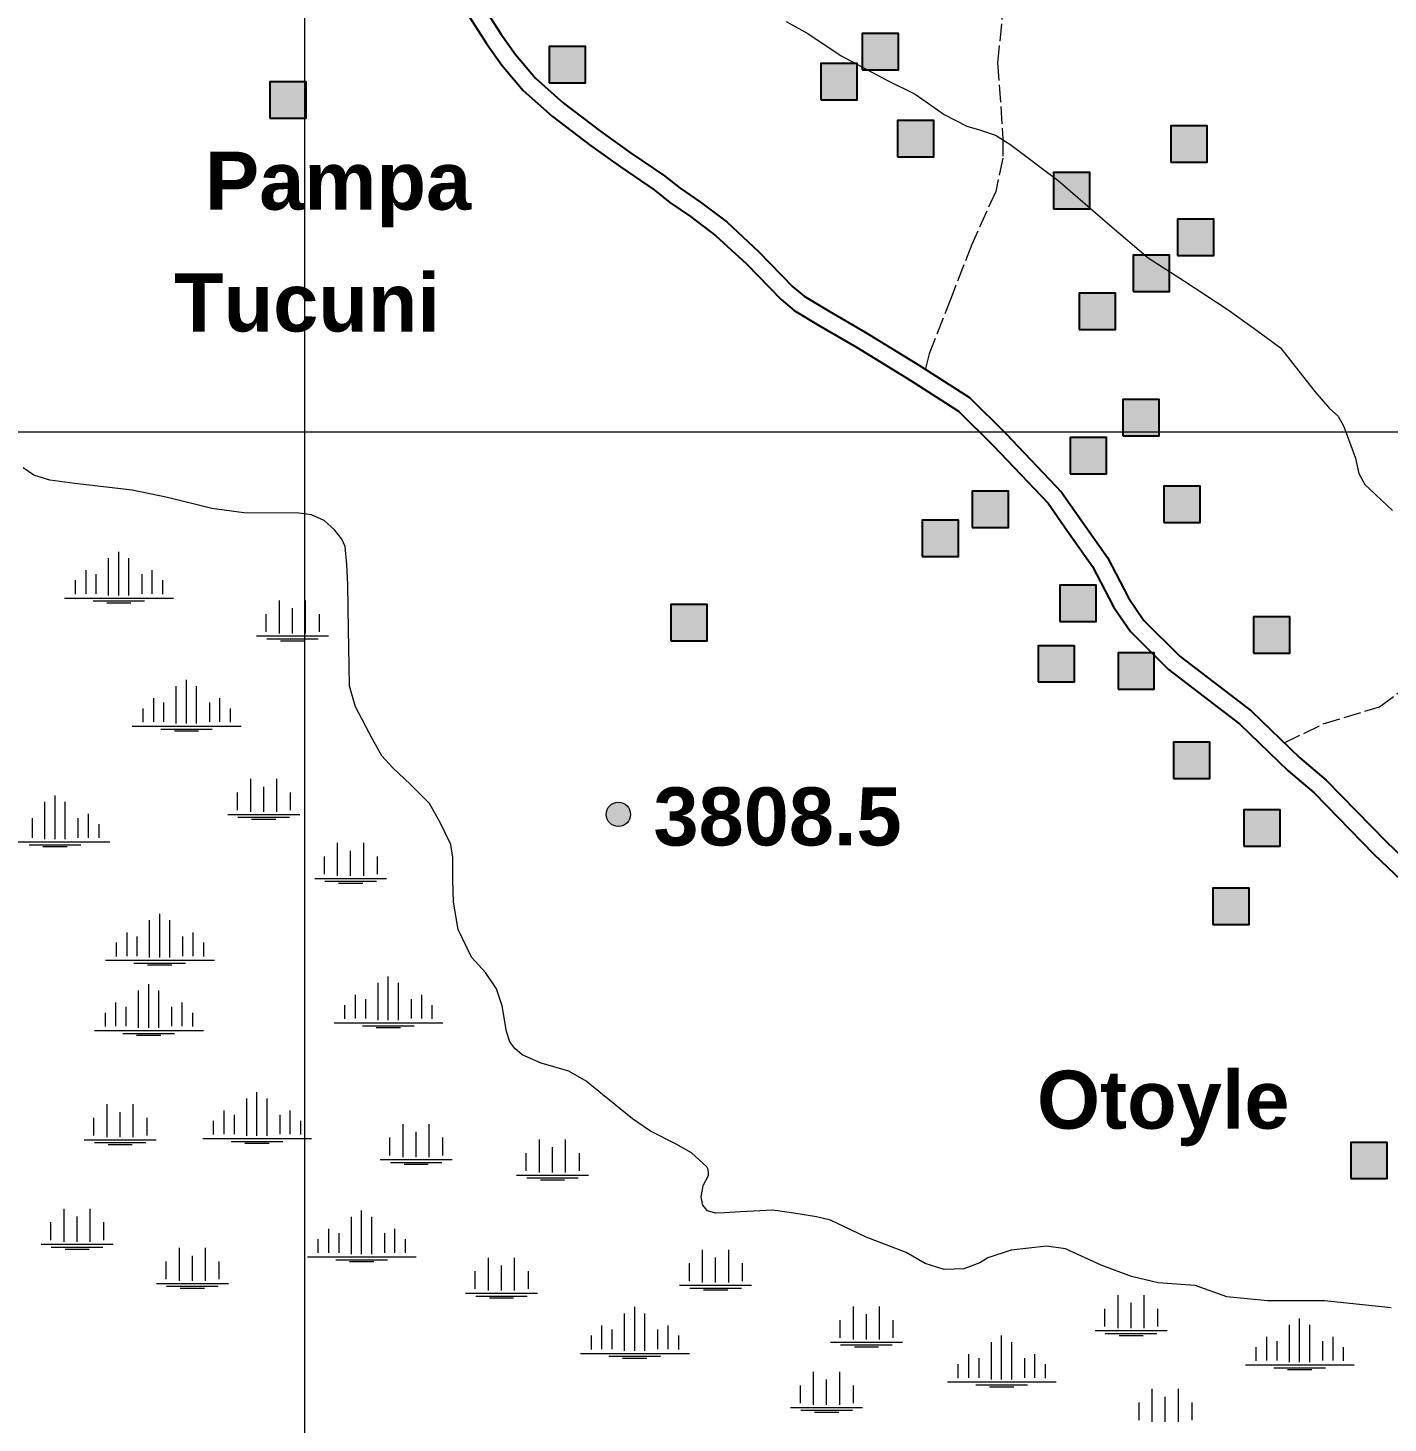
# Model space of a CAD drawing. Header units: metres. Extents: x 405809 to 420020, y 8257398 to 8272141.
# Drawn here: x 411810 to 412746, y 8262318 to 8263278 of the extents above; entities that cross this region are included whole.
import ezdxf

# ---------------------------------------------------------------- set-up
doc = ezdxf.new("R2010")
doc.units = ezdxf.units.M
doc.linetypes.add('ACAD_ISO02W100', pattern=[15, 12, -3])
doc.layers.add('AFIRMADO DOS A MAS VIAS', color=151, linetype='Continuous')
doc.layers.add('VIVIENDAS', color=1, linetype='Continuous')
for name, color, linetype, lineweight in [('BOFEDALES', 112, 'Continuous', 5), ('CAMINOS1', 7, 'ACAD_ISO02W100', 5), ('COORDENADAS', 30, 'Continuous', 5), ('CURVAS SECUNDARIS', 46, 'Continuous', 9), ('PERIMETRO DE LA ISLA', 7, 'Continuous', 18), ('texto', 7, 'Continuous', 13)]:
    doc.layers.add(name, color=color, linetype=linetype, lineweight=lineweight)
doc.styles.add('CARLOS', font='arialbd.ttf', dxfattribs={"height": 48})

msp = doc.modelspace()

# ---------------------------------------------------------------- hatches: boundary and pattern name
at = {"layer": 'texto'}
h = msp.add_hatch(color=256, dxfattribs=at)
edge = h.paths.add_edge_path()
edge.add_arc((412216.15, 8262736.62), 8.37, 0, 360)
at = {"layer": 'VIVIENDAS'}
for points in [[(412383.88, 8263249.31), (412408.88, 8263249.31), (412408.88, 8263274.31), (412383.88, 8263274.31)], [(412168.54, 8263240.25), (412193.54, 8263240.25), (412193.54, 8263265.25), (412168.54, 8263265.25)], [(412355.52, 8263228.66), (412380.52, 8263228.66), (412380.52, 8263253.66), (412355.52, 8263253.66)], [(411976.25, 8263215.91), (412001.25, 8263215.91), (412001.25, 8263240.91), (411976.25, 8263240.91)], [(412408.38, 8263189.29), (412433.38, 8263189.29), (412433.38, 8263214.29), (412408.38, 8263214.29)], [(412596.43, 8263185.57), (412621.43, 8263185.57), (412621.43, 8263210.57), (412596.43, 8263210.57)], [(412515.65, 8263153.52), (412540.65, 8263153.52), (412540.65, 8263178.52), (412515.65, 8263178.52)], [(412601.09, 8263121.47), (412626.09, 8263121.47), (412626.09, 8263146.47), (412601.09, 8263146.47)], [(412570.54, 8263096.66), (412595.54, 8263096.66), (412595.54, 8263121.66), (412570.54, 8263121.66)], [(412533.45, 8263070.52), (412558.45, 8263070.52), (412558.45, 8263095.52), (412533.45, 8263095.52)], [(412563.42, 8262997.36), (412588.42, 8262997.36), (412588.42, 8263022.36), (412563.42, 8263022.36)], [(412527.13, 8262971), (412552.13, 8262971), (412552.13, 8262996), (412527.13, 8262996)], [(412459.72, 8262934.05), (412484.72, 8262934.05), (412484.72, 8262959.05), (412459.72, 8262959.05)], [(412591.73, 8262937.5), (412616.73, 8262937.5), (412616.73, 8262962.5), (412591.73, 8262962.5)], [(412425.35, 8262914.25), (412450.35, 8262914.25), (412450.35, 8262939.25), (412425.35, 8262939.25)], [(412520.12, 8262869.33), (412545.12, 8262869.33), (412545.12, 8262894.33), (412520.12, 8262894.33)], [(412252.18, 8262856.18), (412277.18, 8262856.18), (412277.18, 8262881.18), (412252.18, 8262881.18)], [(412653.35, 8262847.72), (412678.35, 8262847.72), (412678.35, 8262872.72), (412653.35, 8262872.72)], [(412505.14, 8262827.77), (412530.14, 8262827.77), (412530.14, 8262852.77), (412505.14, 8262852.77)], [(412560.09, 8262822.78), (412585.09, 8262822.78), (412585.09, 8262847.78), (412560.09, 8262847.78)], [(412598.4, 8262761.26), (412623.4, 8262761.26), (412623.4, 8262786.26), (412598.4, 8262786.26)], [(412646.69, 8262714.7), (412671.69, 8262714.7), (412671.69, 8262739.7), (412646.69, 8262739.7)], [(412625.27, 8262660.78), (412650.27, 8262660.78), (412650.27, 8262685.78), (412625.27, 8262685.78)], [(412720.44, 8262485.83), (412745.44, 8262485.83), (412745.44, 8262510.83), (412720.44, 8262510.83)]]:
    msp.add_hatch(color=256, dxfattribs=at).paths.add_polyline_path(points)

# ---------------------------------------------------------------- linework, layer by layer
at = {"layer": 'AFIRMADO DOS A MAS VIAS'}
for points in [[(412117.25, 8263301.95), (412135.3, 8263274.07), (412145.35, 8263259.7), (412159.08, 8263243.41), (412178.36, 8263226.37), (412203.96, 8263206.75), (412224.42, 8263192.19), (412247.79, 8263176.26), (412258.59, 8263167.66), (412272.69, 8263158.03), (412290.92, 8263144.26), (412312.61, 8263124.16), (412336.34, 8263099.87), (412344.05, 8263093.36), (412361.24, 8263082.99), (412386.13, 8263068.66), (412423.45, 8263045.73), (412457.91, 8263023.75), (412482.79, 8262998.91), (412521.29, 8262958.41), (412534.69, 8262939.3), (412552.88, 8262913.5), (412567.23, 8262885.79), (412577.91, 8262870.21), (412602.79, 8262845.37), (412651.71, 8262807.95), (412685.2, 8262775.46), (412703.39, 8262760.17), (412744.68, 8262717.86), (412768.61, 8262694.93)], [(412107.13, 8263295.5), (412125.34, 8263267.37), (412135.83, 8263252.38), (412150.47, 8263235), (412170.73, 8263217.1), (412196.83, 8263197.09), (412217.56, 8263182.34), (412240.66, 8263166.6), (412251.46, 8263158), (412265.68, 8263148.29), (412283.21, 8263135.05), (412304.23, 8263115.56), (412328.16, 8263091.08), (412337.04, 8263083.58), (412355.15, 8263072.65), (412379.99, 8263058.35), (412417.09, 8263035.56), (412450.36, 8263014.34), (412474.2, 8262990.53), (412511.98, 8262950.79), (412524.87, 8262932.39), (412542.6, 8262907.25), (412556.92, 8262879.61), (412568.64, 8262862.51), (412594.87, 8262836.32), (412643.86, 8262798.84), (412677.16, 8262766.55), (412695.21, 8262751.37), (412736.23, 8262709.33), (412759.58, 8262686.96)]]:
    msp.add_lwpolyline(points, dxfattribs=at)
at = {"layer": 'BOFEDALES'}
for p, q in [((411872.22, 8262887.36), (411872.22, 8262917.49)), ((411865.22, 8262887.36), (411865.22, 8262913.09)), ((411872.22, 8262887.36), (411872.22, 8262913.09)), ((411879.22, 8262887.36), (411879.22, 8262913.09)), ((411842.15, 8262897.77), (411842.15, 8262888.27)), ((411849.46, 8262904.79), (411849.46, 8262888.45)), ((411856.46, 8262901.91), (411856.46, 8262888.45)), ((411887.97, 8262901.91), (411887.97, 8262888.45)), ((411894.97, 8262904.79), (411894.97, 8262888.45)), ((411902.28, 8262897.77), (411902.28, 8262888.27)), ((411834.91, 8262885.58), (411909.85, 8262885.58)), ((411854.46, 8262883.58), (411889.97, 8262883.58)), ((411863.89, 8262882.32), (411880.55, 8262882.32)), ((411982.79, 8262861.22), (411982.79, 8262883.84)), ((411991.79, 8262861.22), (411991.79, 8262878.51)), ((412000.79, 8262861.22), (412000.79, 8262883.84)), ((411973.53, 8262874.56), (411973.53, 8262862.31)), ((412010.04, 8262874.56), (412010.04, 8262862.31)), ((411967.03, 8262859.44), (412016.54, 8262859.44)), ((411974.03, 8262857.44), (412009.54, 8262857.44)), ((411983.46, 8262856.18), (412000.12, 8262856.18)), ((411918.78, 8262799.15), (411918.78, 8262829.29)), ((411911.78, 8262799.15), (411911.78, 8262824.88)), ((411918.78, 8262799.15), (411918.78, 8262824.88)), ((411925.78, 8262799.15), (411925.78, 8262824.88)), ((411896.03, 8262816.58), (411896.03, 8262800.24)), ((411903.03, 8262813.71), (411903.03, 8262800.24)), ((411934.54, 8262813.71), (411934.54, 8262800.24)), ((411941.54, 8262816.58), (411941.54, 8262800.24)), ((411888.72, 8262809.56), (411888.72, 8262800.06)), ((411948.85, 8262809.56), (411948.85, 8262800.06)), ((411881.47, 8262797.37), (411956.41, 8262797.37)), ((411901.03, 8262795.37), (411936.54, 8262795.37)), ((411910.46, 8262794.11), (411927.11, 8262794.11)), ((411963, 8262738.42), (411963, 8262761.04)), ((411972, 8262738.42), (411972, 8262755.7)), ((411981, 8262738.42), (411981, 8262761.04)), ((411821.33, 8262719.47), (411821.33, 8262745.19)), ((411828.33, 8262719.47), (411828.33, 8262749.6)), ((411828.33, 8262719.47), (411828.33, 8262745.19)), ((411835.33, 8262719.47), (411835.33, 8262745.19)), ((411953.75, 8262751.76), (411953.75, 8262739.51)), ((411990.26, 8262751.76), (411990.26, 8262739.51)), ((411812.57, 8262734.02), (411812.57, 8262720.56)), ((411844.08, 8262734.02), (411844.08, 8262720.56)), ((411851.08, 8262736.9), (411851.08, 8262720.56)), ((411947.25, 8262736.64), (411996.76, 8262736.64)), ((411954.25, 8262734.64), (411989.76, 8262734.64)), ((411963.67, 8262733.38), (411980.33, 8262733.38)), ((411858.39, 8262729.88), (411858.39, 8262720.38)), ((411791.02, 8262717.69), (411865.96, 8262717.69)), ((411810.57, 8262715.69), (411846.08, 8262715.69)), ((411820, 8262714.43), (411836.66, 8262714.43)), ((412022.81, 8262694.33), (412022.81, 8262716.95)), ((412040.81, 8262694.33), (412040.81, 8262716.95)), ((412013.55, 8262707.67), (412013.55, 8262695.42)), ((412031.81, 8262694.33), (412031.81, 8262711.61)), ((412050.06, 8262707.67), (412050.06, 8262695.42)), ((412007.05, 8262692.55), (412056.56, 8262692.55)), ((412014.05, 8262690.55), (412049.56, 8262690.55)), ((412023.48, 8262689.29), (412040.14, 8262689.29)), ((411900.39, 8262637.98), (411900.39, 8262668.12)), ((411893.39, 8262637.98), (411893.39, 8262663.71)), ((411900.39, 8262637.98), (411900.39, 8262663.71)), ((411907.39, 8262637.98), (411907.39, 8262663.71)), ((411870.33, 8262648.39), (411870.33, 8262638.89)), ((411877.64, 8262655.41), (411877.64, 8262639.07)), ((411884.64, 8262652.53), (411884.64, 8262639.07)), ((411916.15, 8262652.53), (411916.15, 8262639.07)), ((411923.15, 8262655.41), (411923.15, 8262639.07)), ((411930.46, 8262648.39), (411930.46, 8262638.89)), ((411863.08, 8262636.2), (411938.02, 8262636.2)), ((411882.64, 8262634.2), (411918.15, 8262634.2)), ((411892.06, 8262632.94), (411908.72, 8262632.94)), ((411892.79, 8262589.62), (411892.79, 8262619.76)), ((412050.74, 8262594.93), (412050.74, 8262620.66)), ((412057.74, 8262594.93), (412057.74, 8262625.07)), ((412057.74, 8262594.93), (412057.74, 8262620.66)), ((412064.74, 8262594.93), (412064.74, 8262620.66)), ((411885.79, 8262589.62), (411885.79, 8262615.35)), ((411892.79, 8262589.62), (411892.79, 8262615.35)), ((411899.79, 8262589.62), (411899.79, 8262615.35)), ((412034.98, 8262612.36), (412034.98, 8262596.02)), ((412041.98, 8262609.49), (412041.98, 8262596.02)), ((412073.49, 8262609.49), (412073.49, 8262596.02)), ((412080.49, 8262612.36), (412080.49, 8262596.02)), ((411862.73, 8262600.03), (411862.73, 8262590.53)), ((411870.04, 8262607.05), (411870.04, 8262590.71)), ((411877.04, 8262604.17), (411877.04, 8262590.71)), ((411908.55, 8262604.17), (411908.55, 8262590.71)), ((411915.55, 8262607.05), (411915.55, 8262590.71)), ((411922.86, 8262600.03), (411922.86, 8262590.53)), ((412027.67, 8262605.34), (412027.67, 8262595.84)), ((412087.8, 8262605.34), (412087.8, 8262595.84)), ((412020.43, 8262593.15), (412095.37, 8262593.15)), ((412039.98, 8262591.15), (412075.49, 8262591.15)), ((412049.41, 8262589.89), (412066.07, 8262589.89)), ((411855.48, 8262587.84), (411930.42, 8262587.84)), ((411875.04, 8262585.84), (411910.55, 8262585.84)), ((411884.46, 8262584.58), (411901.12, 8262584.58)), ((411960.28, 8262515.25), (411960.28, 8262540.97)), ((411967.28, 8262515.25), (411967.28, 8262545.38)), ((411967.28, 8262515.25), (411967.28, 8262540.97)), ((411974.28, 8262515.25), (411974.28, 8262540.97)), ((411864.13, 8262514.42), (411864.13, 8262537.04)), ((411873.13, 8262514.42), (411873.13, 8262531.7)), ((411882.13, 8262514.42), (411882.13, 8262537.04)), ((411944.53, 8262532.68), (411944.53, 8262516.34)), ((411990.04, 8262532.68), (411990.04, 8262516.34)), ((411854.88, 8262527.76), (411854.88, 8262515.51)), ((411891.39, 8262527.76), (411891.39, 8262515.51)), ((411937.22, 8262525.66), (411937.22, 8262516.16)), ((411951.53, 8262529.8), (411951.53, 8262516.34)), ((411983.04, 8262529.8), (411983.04, 8262516.34)), ((411997.35, 8262525.66), (411997.35, 8262516.16)), ((412067.89, 8262500.73), (412067.89, 8262523.35)), ((412085.89, 8262500.73), (412085.89, 8262523.35)), ((411848.38, 8262512.64), (411897.89, 8262512.64)), ((411929.97, 8262513.47), (412004.91, 8262513.47)), ((412058.64, 8262514.07), (412058.64, 8262501.82)), ((412076.89, 8262500.73), (412076.89, 8262518.01)), ((412095.15, 8262514.07), (412095.15, 8262501.82)), ((412161.76, 8262490.11), (412161.76, 8262512.73)), ((412179.76, 8262490.11), (412179.76, 8262512.73)), ((411855.38, 8262510.64), (411890.89, 8262510.64)), ((411864.81, 8262509.38), (411881.46, 8262509.38)), ((411949.53, 8262511.47), (411985.04, 8262511.47)), ((411958.96, 8262510.21), (411975.61, 8262510.21)), ((412152.51, 8262503.45), (412152.51, 8262491.2)), ((412170.76, 8262490.11), (412170.76, 8262507.39)), ((412189.02, 8262503.45), (412189.02, 8262491.2)), ((412052.14, 8262498.95), (412101.65, 8262498.95)), ((412059.14, 8262496.95), (412094.65, 8262496.95)), ((412068.56, 8262495.69), (412085.22, 8262495.69)), ((412146.01, 8262488.33), (412195.52, 8262488.33)), ((412153.01, 8262486.33), (412188.52, 8262486.33)), ((412162.44, 8262485.07), (412179.09, 8262485.07)), ((411834.5, 8262442.43), (411834.5, 8262465.05)), ((411852.5, 8262442.43), (411852.5, 8262465.05)), ((412039.35, 8262433.76), (412039.35, 8262463.9)), ((411825.25, 8262455.77), (411825.25, 8262443.52)), ((411843.5, 8262442.43), (411843.5, 8262459.72)), ((411861.76, 8262455.77), (411861.76, 8262443.52)), ((412032.35, 8262433.76), (412032.35, 8262459.49)), ((412039.35, 8262433.76), (412039.35, 8262459.49)), ((412046.35, 8262433.76), (412046.35, 8262459.49)), ((412016.59, 8262451.19), (412016.59, 8262434.85)), ((412023.59, 8262448.31), (412023.59, 8262434.85)), ((412055.1, 8262448.31), (412055.1, 8262434.85)), ((412062.1, 8262451.19), (412062.1, 8262434.85)), ((411818.75, 8262440.65), (411868.26, 8262440.65)), ((411825.75, 8262438.65), (411861.26, 8262438.65)), ((411835.18, 8262437.39), (411851.83, 8262437.39)), ((411913.88, 8262415.5), (411913.88, 8262438.12)), ((411931.88, 8262415.5), (411931.88, 8262438.12)), ((412009.28, 8262444.17), (412009.28, 8262434.67)), ((412069.41, 8262444.17), (412069.41, 8262434.67)), ((412274.07, 8262414.26), (412274.07, 8262436.88)), ((412292.07, 8262414.26), (412292.07, 8262436.88)), ((411904.63, 8262428.84), (411904.63, 8262416.59)), ((411922.88, 8262415.5), (411922.88, 8262432.78)), ((411941.14, 8262428.84), (411941.14, 8262416.59)), ((412002.04, 8262431.98), (412076.98, 8262431.98)), ((412021.59, 8262429.98), (412057.1, 8262429.98)), ((412031.02, 8262428.72), (412047.67, 8262428.72)), ((412126.67, 8262408.8), (412126.67, 8262431.42)), ((412135.67, 8262408.8), (412135.67, 8262426.08)), ((412144.67, 8262408.8), (412144.67, 8262431.42)), ((412264.81, 8262427.6), (412264.81, 8262415.35)), ((412283.07, 8262414.26), (412283.07, 8262431.54)), ((412301.32, 8262427.6), (412301.32, 8262415.35)), ((412117.41, 8262422.14), (412117.41, 8262409.89)), ((412153.92, 8262422.14), (412153.92, 8262409.89)), ((411898.13, 8262413.72), (411947.64, 8262413.72)), ((411905.13, 8262411.72), (411940.64, 8262411.72)), ((411914.55, 8262410.46), (411931.21, 8262410.46)), ((412110.91, 8262407.02), (412160.42, 8262407.02)), ((412258.31, 8262412.48), (412307.82, 8262412.48)), ((412265.31, 8262410.48), (412300.82, 8262410.48)), ((412274.74, 8262409.22), (412291.39, 8262409.22)), ((412117.91, 8262405.02), (412153.42, 8262405.02)), ((412127.34, 8262403.76), (412144, 8262403.76)), ((412227.37, 8262367.34), (412227.37, 8262397.47)), ((412377.9, 8262375.14), (412377.9, 8262397.76)), ((412395.9, 8262375.14), (412395.9, 8262397.76)), ((412560.11, 8262382.97), (412560.11, 8262405.58)), ((412569.11, 8262382.97), (412569.11, 8262400.25)), ((412578.11, 8262382.97), (412578.11, 8262405.58)), ((412220.37, 8262367.34), (412220.37, 8262393.06)), ((412227.37, 8262367.34), (412227.37, 8262393.06)), ((412234.37, 8262367.34), (412234.37, 8262393.06)), ((412368.65, 8262388.48), (412368.65, 8262376.23)), ((412386.9, 8262375.14), (412386.9, 8262392.42)), ((412405.16, 8262388.48), (412405.16, 8262376.23)), ((412550.86, 8262396.3), (412550.86, 8262384.05)), ((412587.37, 8262396.3), (412587.37, 8262384.05)), ((412685.13, 8262359.46), (412685.13, 8262389.59)), ((412197.31, 8262377.75), (412197.31, 8262368.25)), ((412204.62, 8262384.77), (412204.62, 8262368.42)), ((412211.62, 8262381.89), (412211.62, 8262368.42)), ((412243.13, 8262381.89), (412243.13, 8262368.42)), ((412250.13, 8262384.77), (412250.13, 8262368.42)), ((412257.44, 8262377.75), (412257.44, 8262368.25)), ((412479.93, 8262347.64), (412479.93, 8262377.77)), ((412544.36, 8262381.18), (412593.87, 8262381.18)), ((412551.36, 8262379.18), (412586.87, 8262379.18)), ((412560.78, 8262377.92), (412577.44, 8262377.92)), ((412678.13, 8262359.46), (412678.13, 8262385.18)), ((412685.13, 8262359.46), (412685.13, 8262385.18)), ((412692.13, 8262359.46), (412692.13, 8262385.18)), ((412362.15, 8262373.36), (412411.66, 8262373.36)), ((412369.15, 8262371.36), (412404.66, 8262371.36)), ((412378.58, 8262370.1), (412395.23, 8262370.1)), ((412472.93, 8262347.64), (412472.93, 8262373.36)), ((412479.93, 8262347.64), (412479.93, 8262373.36)), ((412486.93, 8262347.64), (412486.93, 8262373.36)), ((412655.06, 8262369.87), (412655.06, 8262360.37)), ((412662.37, 8262376.89), (412662.37, 8262360.54)), ((412669.37, 8262374.01), (412669.37, 8262360.54)), ((412700.88, 8262374.01), (412700.88, 8262360.54)), ((412707.88, 8262376.89), (412707.88, 8262360.54)), ((412715.19, 8262369.87), (412715.19, 8262360.37)), ((412190.06, 8262365.55), (412265, 8262365.55)), ((412209.62, 8262363.55), (412245.13, 8262363.55)), ((412219.04, 8262362.29), (412235.7, 8262362.29)), ((412457.17, 8262365.07), (412457.17, 8262348.73)), ((412464.17, 8262362.19), (412464.17, 8262348.73)), ((412495.68, 8262362.19), (412495.68, 8262348.73)), ((412502.68, 8262365.07), (412502.68, 8262348.73)), ((412350.48, 8262330.16), (412350.48, 8262352.77)), ((412368.48, 8262330.16), (412368.48, 8262352.77)), ((412449.86, 8262358.05), (412449.86, 8262348.55)), ((412509.99, 8262358.05), (412509.99, 8262348.55)), ((412647.82, 8262357.68), (412722.76, 8262357.68)), ((412667.37, 8262355.68), (412702.88, 8262355.68)), ((412676.8, 8262354.42), (412693.46, 8262354.42)), ((412341.22, 8262343.49), (412341.22, 8262331.24)), ((412359.48, 8262330.16), (412359.48, 8262347.44)), ((412377.73, 8262343.49), (412377.73, 8262331.24)), ((412442.62, 8262345.86), (412517.56, 8262345.86)), ((412462.17, 8262343.86), (412497.68, 8262343.86)), ((412471.6, 8262342.6), (412488.26, 8262342.6)), ((412583.62, 8262318.42), (412583.62, 8262341.04)), ((412601.62, 8262318.42), (412601.62, 8262341.04)), ((412574.37, 8262331.76), (412574.37, 8262319.51)), ((412592.62, 8262318.42), (412592.62, 8262335.7)), ((412610.88, 8262331.76), (412610.88, 8262319.51)), ((412334.72, 8262328.37), (412384.23, 8262328.37)), ((412341.72, 8262326.37), (412377.23, 8262326.37)), ((412351.15, 8262325.11), (412367.8, 8262325.11))]:
    msp.add_line(p, q, dxfattribs=at)
at = {"layer": 'CAMINOS1'}
for points in [[(412482.77, 8263310.85), (412477.2, 8263253.95), (412480.9, 8263201.71), (412480.79, 8263188.47), (412475.9, 8263165.58), (412459.37, 8263128.88), (412445.17, 8263092.34), (412430.16, 8263053.64), (412427.66, 8263043.65), (412427.56, 8263043.11)], [(412674.57, 8262785.77), (412701.36, 8262798.89), (412740.04, 8262810.67), (412759.09, 8262824.96)]]:
    msp.add_lwpolyline(points, dxfattribs=at)
at = {"layer": 'COORDENADAS'}
for p, q in [((412000, 8271350), (412000, 8257550)), ((406200, 8263000), (419600, 8263000))]:
    msp.add_line(p, q, dxfattribs=at)
at = {"layer": 'CURVAS SECUNDARIS'}
msp.add_lwpolyline([(412331.61, 8263282.61), (412346.5, 8263274.33), (412369.45, 8263258.78), (412401.01, 8263242.01), (412420.4, 8263232.44), (412440.48, 8263218.53), (412456.06, 8263210.34), (412464.67, 8263207.89), (412475.73, 8263204.21), (412485.57, 8263198.07), (412518.88, 8263172.95), (412554.54, 8263142.26), (412580.77, 8263119.76), (412605.77, 8263103.81), (412635.24, 8263084.54), (412653.79, 8263071.09), (412665.73, 8263062.47), (412671.89, 8263057.77), (412695.56, 8263027.76), (412705.72, 8263016.09), (412711.57, 8263010.76), (412715.65, 8263003.6), (412723.55, 8262981.96), (412725.84, 8262971.31), (412729.9, 8262963.7), (412749.02, 8262945.85)], dxfattribs=at)
at = {"layer": 'PERIMETRO DE LA ISLA'}
msp.add_lwpolyline([(412748.12, 8262396.88), (412702.23, 8262401.81), (412662.92, 8262401.81), (412634.96, 8262404.43), (412613.12, 8262412.28), (412587.78, 8262414.02), (412569.44, 8262418.38), (412548.47, 8262426.23), (412524, 8262437.57), (412510.9, 8262439.32), (412486.44, 8262436.7), (412470.42, 8262431.3), (412464.91, 8262427.86), (412453.89, 8262423.73), (412440.46, 8262423.39), (412427.38, 8262427.52), (412414.3, 8262435.08), (412386.61, 8262445.49), (412362.16, 8262457.17), (412352.52, 8262459.58), (412337.03, 8262461.99), (412322.57, 8262464.05), (412300.19, 8262463.02), (412289.18, 8262462.34), (412282.94, 8262461.99), (412277.39, 8262463.72), (412274.26, 8262467.53), (412273.22, 8262473.42), (412274.61, 8262481.04), (412278.08, 8262487.96), (412278.2, 8262489.5), (412278.02, 8262492.03), (412276.92, 8262493.97), (412266.45, 8262503.56), (412255.87, 8262509.64), (412238.19, 8262518.47), (412225.75, 8262526.97), (412205.17, 8262543.76), (412194, 8262552.88), (412182.01, 8262559.94), (412162.92, 8262565.34), (412149.94, 8262571.09), (412144.9, 8262575.41), (412141.3, 8262580.08), (412139.12, 8262587.09), (412136.23, 8262604.72), (412132.27, 8262616.59), (412124.7, 8262627.74), (412114.9, 8262638.29), (412105.75, 8262657.37), (412102.71, 8262676.1), (412102.2, 8262691.28), (412102.2, 8262706.97), (412100.78, 8262715.82), (412093.41, 8262731.09), (412086.05, 8262744.1), (412073.02, 8262757.11), (412060.56, 8262768.99), (412053.19, 8262776.91), (412046.78, 8262788.51), (412035.09, 8262810.67), (412031.12, 8262824.91), (412030.86, 8262839.05), (412030.32, 8262863.6), (412029.77, 8262894.67), (412029.22, 8262908.61), (412027.94, 8262920.99), (412025.78, 8262926.16), (412020.81, 8262932.62), (412013.47, 8262938.87), (412004.84, 8262942.97), (411996.13, 8262943.91), (411958.22, 8262944.25), (411936.34, 8262947.16), (411905.65, 8262954.89), (411881.31, 8262959.86), (411841.94, 8262964.36), (411824.79, 8262966.84), (411813.73, 8262970.15), (411806.27, 8262975.12)], dxfattribs=at)
at = {"layer": 'texto'}
msp.add_circle((412216.15, 8262736.62), 8.37, dxfattribs=at)
at = {"layer": 'VIVIENDAS'}
for points in [[(412383.88, 8263249.31), (412408.88, 8263249.31), (412408.88, 8263274.31), (412383.88, 8263274.31)], [(412168.54, 8263240.25), (412193.54, 8263240.25), (412193.54, 8263265.25), (412168.54, 8263265.25)], [(412355.52, 8263228.66), (412380.52, 8263228.66), (412380.52, 8263253.66), (412355.52, 8263253.66)], [(411976.25, 8263215.91), (412001.25, 8263215.91), (412001.25, 8263240.91), (411976.25, 8263240.91)], [(412408.38, 8263189.29), (412433.38, 8263189.29), (412433.38, 8263214.29), (412408.38, 8263214.29)], [(412596.43, 8263185.57), (412621.43, 8263185.57), (412621.43, 8263210.57), (412596.43, 8263210.57)], [(412515.65, 8263153.52), (412540.65, 8263153.52), (412540.65, 8263178.52), (412515.65, 8263178.52)], [(412601.09, 8263121.47), (412626.09, 8263121.47), (412626.09, 8263146.47), (412601.09, 8263146.47)], [(412570.54, 8263096.66), (412595.54, 8263096.66), (412595.54, 8263121.66), (412570.54, 8263121.66)], [(412533.45, 8263070.52), (412558.45, 8263070.52), (412558.45, 8263095.52), (412533.45, 8263095.52)], [(412563.42, 8262997.36), (412588.42, 8262997.36), (412588.42, 8263022.36), (412563.42, 8263022.36)], [(412527.13, 8262971), (412552.13, 8262971), (412552.13, 8262996), (412527.13, 8262996)], [(412459.72, 8262934.05), (412484.72, 8262934.05), (412484.72, 8262959.05), (412459.72, 8262959.05)], [(412591.73, 8262937.5), (412616.73, 8262937.5), (412616.73, 8262962.5), (412591.73, 8262962.5)], [(412425.35, 8262914.25), (412450.35, 8262914.25), (412450.35, 8262939.25), (412425.35, 8262939.25)], [(412520.12, 8262869.33), (412545.12, 8262869.33), (412545.12, 8262894.33), (412520.12, 8262894.33)], [(412252.18, 8262856.18), (412277.18, 8262856.18), (412277.18, 8262881.18), (412252.18, 8262881.18)], [(412653.35, 8262847.72), (412678.35, 8262847.72), (412678.35, 8262872.72), (412653.35, 8262872.72)], [(412505.14, 8262827.77), (412530.14, 8262827.77), (412530.14, 8262852.77), (412505.14, 8262852.77)], [(412560.09, 8262822.78), (412585.09, 8262822.78), (412585.09, 8262847.78), (412560.09, 8262847.78)], [(412598.4, 8262761.26), (412623.4, 8262761.26), (412623.4, 8262786.26), (412598.4, 8262786.26)], [(412646.69, 8262714.7), (412671.69, 8262714.7), (412671.69, 8262739.7), (412646.69, 8262739.7)], [(412625.27, 8262660.78), (412650.27, 8262660.78), (412650.27, 8262685.78), (412625.27, 8262685.78)], [(412720.44, 8262485.83), (412745.44, 8262485.83), (412745.44, 8262510.83), (412720.44, 8262510.83)]]:
    msp.add_lwpolyline(points, close=True, dxfattribs=at)

# ---------------------------------------------------------------- texts
at = {"layer": 'texto', "style": 'CARLOS'}
for s, p in [('Pampa', (411931.58, 8263152.89)), ('Tucuni', (411910.22, 8263069.06)), ('3808.5', (412240.26, 8262715.2)), ('Otoyle', (412504.3, 8262520.21))]:
    msp.add_text(s, height=40, dxfattribs=at).set_placement(p)

doc.saveas('drawing.dxf')
